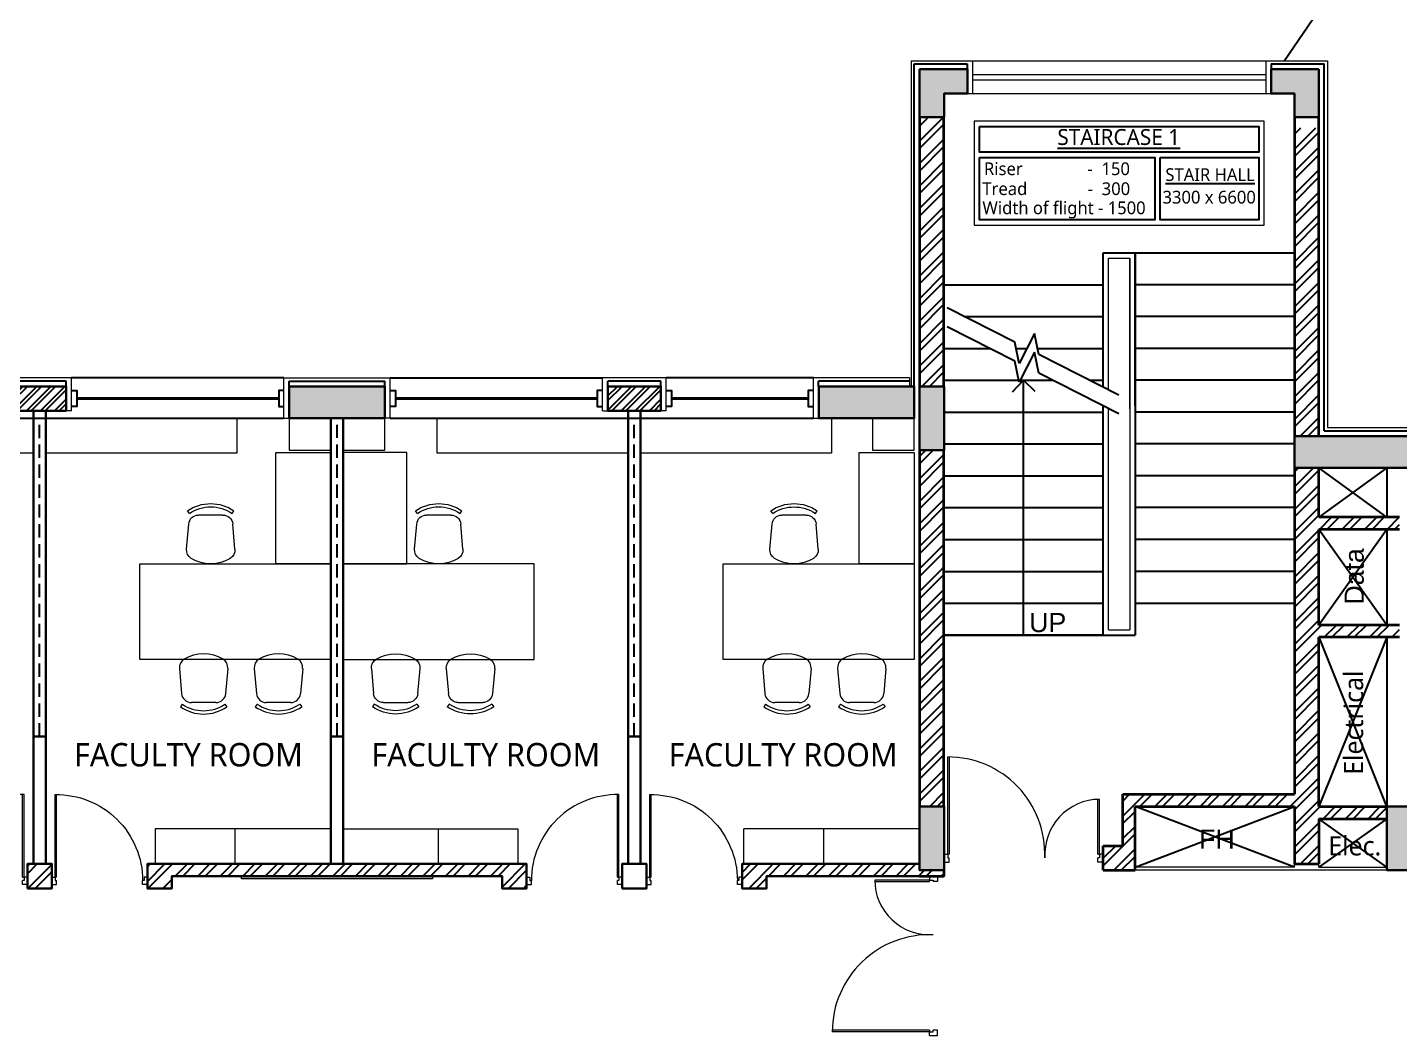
# Model space of a CAD drawing. Header units: millimetres. Extents: x 897770 to 1185420, y -692043 to -233237.
# Drawn here: x 919102 to 932023, y -658221 to -648726 of the extents above; entities that cross this region are included whole.
import ezdxf

# ---------------------------------------------------------------- set-up
doc = ezdxf.new("R2010")
doc.units = ezdxf.units.MM
doc.header["$MEASUREMENT"] = 0
doc.linetypes.add('HIDDEN', pattern=[0.375, 0.25, -0.125])
doc.layers.get('Defpoints').update_dxf_attribs({"color": 6})
for name, color, linetype in [('A-Anno Tags', 6, 'Continuous'), ('A-Elevation', 4, 'Continuous'), ('A-Steps', 3, 'Continuous'), ('A-Wall Patt', 8, 'Continuous'), ('A-Window', 4, 'Continuous'), ('S-Conc Patt', 9, 'Continuous')]:
    doc.layers.add(name, color=color, linetype=linetype)
for name, color, linetype, lineweight in [('A-Detail Lines', 8, 'Continuous', 25), ('A-Door', 4, 'Continuous', 9), ('A-Wall Sec', 1, 'Continuous', 30), ('A-WIN', 5, 'Continuous', 25), ('ele l', 6, 'Continuous', 15), ('elevation', 4, 'Continuous', 13), ('Fire pipe', 80, 'Continuous', 15), ('frntr', 32, 'Continuous', 13), ('I-Furniture', 34, 'Continuous', 13), ('S-Concrete', 40, 'Continuous', 30), ('ST CLADDING PLAN', 6, 'Continuous', 9), ('text', 7, 'Continuous', 5)]:
    doc.layers.add(name, color=color, linetype=linetype, lineweight=lineweight)
doc.styles.get("Standard").update_dxf_attribs({"font": 'trebuc.ttf'})
pattern_1 = [(45, (1e-07, -149225.38), (-106.066017, 106.066017), []), (45, (70.71, -149225.38), (-106.066017, 106.066017), [])]
pattern_2 = [(45, (1e-07, -8072.94), (-106.066017, 106.066017), []), (45, (70.71, -8072.94), (-106.066017, 106.066017), [])]

# ---------------------------------------------------------------- blocks, each defined once
blk = doc.blocks.new('Big Door Garbage')
at = {"layer": 'A-Detail Lines', "lineweight": 18}
for centre, radius, start, end in [((-12515, 128703), 515, 270, 3.8969), ((-11085, 128703), 915, 177.8078, 270)]:
    blk.add_arc(centre, radius, start, end, dxfattribs=at)
at = {"layer": 'ele l', "lineweight": 18}
for p, q in [((-12550, 128778), (-12500, 128778)), ((-12550, 128703), (-12550, 128778)), ((-12550, 128703), (-12515, 128703)), ((-12515, 128738), (-12500, 128738)), ((-12515, 128703), (-12515, 128738)), ((-12515, 128703), (-12515, 128188)), ((-12499, 128703), (-12515, 128703)), ((-12500, 128778), (-12500, 128738)), ((-12499, 128703), (-12499, 128188)), ((-11101, 128703), (-11101, 127788)), ((-11101, 128703), (-11085, 128703)), ((-11100, 128778), (-11100, 128738)), ((-11050, 128778), (-11100, 128778)), ((-11085, 128738), (-11100, 128738)), ((-11085, 128703), (-11085, 128738)), ((-11050, 128703), (-11085, 128703)), ((-11085, 128703), (-11085, 127788)), ((-11050, 128703), (-11050, 128778))]:
    blk.add_line(p, q, dxfattribs=at)
blk = doc.blocks.new('WEREWGFWERG')
at = {"layer": 'A-Wall Patt'}
h = blk.add_hatch(dxfattribs=at)
h.set_pattern_fill('ANSI32', color=256, scale=250, style=0)
h.set_pattern_definition([(45, (11200, 500), (-66.291261, 66.291261), []), (45, (11244.19, 500), (-66.291261, 66.291261), [])])
h.paths.add_polyline_path([(924568, -353681), (924568, -353911), (925068, -353911), (925068, -353681)])
at = {"layer": 'A-Detail Lines'}
for p, q in [((925068, -353631, 0), (924568, -353631, 0)), ((924568, -353681, 0), (924568, -353631, 0)), ((925068, -353681, 0), (925068, -353631, 0))]:
    blk.add_line(p, q, dxfattribs=at)
at = {"layer": 'A-Wall Sec', "elevation": 0}
blk.add_lwpolyline([(924568, -353911), (924568, -353681), (925068, -353681), (925068, -353911)], close=True, dxfattribs=at)
blk.add_lwpolyline([(924568, -353911), (924568, -353681), (925068, -353681), (925068, -353911)], close=True, dxfattribs=at)
at = {"layer": 'A-WIN', "color": 2, "lineweight": 40}
blk.add_line((926453, -353796, 0), (925168, -353796, 0), dxfattribs=at)
at = {"layer": 'A-WIN', "color": 2, "lineweight": 40, "elevation": 0}
blk.add_lwpolyline([(922568, -353796), (924468, -353796)], dxfattribs=at)
blk.add_lwpolyline([(922568, -353796), (924468, -353796)], dxfattribs=at)
at = {"layer": 'A-Window'}
for p, q in [((926503, -353601, 0), (925118, -353601, 0)), ((922518, -353981, 0), (926503, -353981, 0))]:
    blk.add_line(p, q, dxfattribs=at)
at = {"layer": 'A-Window', "elevation": 0}
for points in [[(922518, -353601), (924518, -353601)], [(922518, -353721), (922568, -353721), (922568, -353871), (922518, -353871)], [(924518, -353721), (924468, -353721), (924468, -353871), (924518, -353871)], [(925118, -353721), (925168, -353721), (925168, -353871), (925118, -353871)], [(926503, -353721), (926453, -353721), (926453, -353871), (926503, -353871)]]:
    blk.add_lwpolyline(points, dxfattribs=at)
at = {"layer": 'ST CLADDING PLAN'}
for p, q in [((922518, -353981), (922518, -353601)), ((924518, -353911, 0), (924518, -353601, 0)), ((925118, -353601, 0), (924518, -353601, 0)), ((925118, -353911, 0), (925118, -353601, 0)), ((926503, -353981, 0), (926503, -353601, 0)), ((922518, -353981, 0), (922468, -353981)), ((924518, -353911, 0), (924568, -353911, 0)), ((925118, -353911, 0), (925068, -353911, 0)), ((926503, -353981, 0), (926553, -353981, 0))]:
    blk.add_line(p, q, dxfattribs=at)
blk = doc.blocks.new('ERGEWGRWR')
at = {"layer": 'A-Wall Patt'}
h = blk.add_hatch(dxfattribs=at)
h.set_pattern_fill('ANSI32', color=256, scale=250, style=0)
h.set_pattern_definition([(45, (5600, 500), (-66.291261, 66.291261), []), (45, (5644.19, 500), (-66.291261, 66.291261), [])])
h.paths.add_polyline_path([(918968, -353681), (918968, -353911), (919468, -353911), (919468, -353681)])
at = {"layer": 'A-Detail Lines'}
for p, q in [((919468, -353631, 0), (918968, -353631, 0)), ((918968, -353681, 0), (918968, -353631, 0)), ((919468, -353681, 0), (919468, -353631, 0))]:
    blk.add_line(p, q, dxfattribs=at)
at = {"layer": 'A-Wall Sec', "elevation": 0}
blk.add_lwpolyline([(918968, -353911), (918968, -353681), (919468, -353681), (919468, -353911)], close=True, dxfattribs=at)
blk.add_lwpolyline([(918968, -353911), (918968, -353681), (919468, -353681), (919468, -353911)], close=True, dxfattribs=at)
at = {"layer": 'A-WIN', "color": 2, "lineweight": 40}
blk.add_line((921468, -353796), (919568, -353796, 0), dxfattribs=at)
at = {"layer": 'A-WIN', "color": 2, "lineweight": 40, "elevation": 0}
blk.add_lwpolyline([(916968, -353796), (918868, -353796)], dxfattribs=at)
blk.add_lwpolyline([(916968, -353796), (918868, -353796)], dxfattribs=at)
at = {"layer": 'A-Window'}
for p, q in [((921518, -353601, 0), (919518, -353601, 0)), ((916918, -353981, 0), (921518, -353981))]:
    blk.add_line(p, q, dxfattribs=at)
at = {"layer": 'A-Window', "elevation": 0}
for points in [[(916918, -353601), (918918, -353601)], [(916918, -353721), (916968, -353721), (916968, -353871), (916918, -353871)], [(918918, -353721), (918868, -353721), (918868, -353871), (918918, -353871)], [(919518, -353721), (919568, -353721), (919568, -353871), (919518, -353871)], [(921518, -353721), (921468, -353721), (921468, -353871), (921518, -353871)]]:
    blk.add_lwpolyline(points, dxfattribs=at)
at = {"layer": 'ST CLADDING PLAN'}
for p, q in [((916918, -353981), (916918, -353601)), ((918918, -353911, 0), (918918, -353601, 0)), ((919518, -353601, 0), (918918, -353601, 0)), ((919518, -353911, 0), (919518, -353601, 0)), ((921518, -353981, 0), (921518, -353601, 0)), ((916918, -353981, 0), (916868, -353981)), ((918918, -353911, 0), (918968, -353911, 0)), ((919518, -353911, 0), (919468, -353911, 0)), ((921518, -353981), (921568, -353981))]:
    blk.add_line(p, q, dxfattribs=at)
blk = doc.blocks.new('block lft')
at = {"layer": 'S-Conc Patt'}
for points in [[(821415, -274526), (821415, -274226), (820515, -274226), (820515, -274526)], [(826400, -274526), (826400, -274226), (825500, -274226), (825500, -274526)]]:
    blk.add_hatch(color=256, dxfattribs=at).paths.add_polyline_path(points)
at = {"layer": 'S-Concrete'}
blk.add_lwpolyline([(820515, -274226), (820515, -274526), (821415, -274526), (821415, -274226)], close=True, dxfattribs=at)
at = {"layer": 'S-Concrete', "elevation": 0}
blk.add_lwpolyline([(825500, -274226), (825500, -274526), (826400, -274526), (826400, -274226)], close=True, dxfattribs=at)
blk = doc.blocks.new('t4ww4tw3')
at = {"layer": 'S-Conc Patt'}
for points in [[(777503, -499894), (777953, -499894), (777953, -500124), (777733, -500124), (777733, -500344), (777503, -500344)], [(781263, -499894), (780813, -499894), (780813, -500124), (781033, -500124), (781033, -500344), (781263, -500344)], [(777503, -503481), (777733, -503481), (777733, -502881), (777503, -502881)], [(782133, -503649), (782133, -503349), (781033, -503349), (781033, -503649)], [(777503, -507439), (777733, -507439), (777733, -506839), (777503, -506839)], [(781903, -507439), (782133, -507439), (782133, -506839), (781903, -506839)]]:
    blk.add_hatch(color=256, dxfattribs=at).paths.add_polyline_path(points)
at = {"layer": 'S-Concrete'}
for points in [[(777503, -499894), (777953, -499894), (777953, -500124), (777733, -500124), (777733, -500344), (777503, -500344)], [(781263, -499894), (780813, -499894), (780813, -500124), (781033, -500124), (781033, -500344), (781263, -500344)], [(782133, -503649), (782133, -503349), (781033, -503349), (781033, -503649)], [(777733, -506839), (777503, -506839), (777503, -507439), (777733, -507439)], [(782133, -506839), (781903, -506839), (781903, -507439), (782133, -507439)]]:
    blk.add_lwpolyline(points, close=True, dxfattribs=at)
at = {"layer": 'S-Concrete', "elevation": 0}
blk.add_lwpolyline([(777733, -502881), (777503, -502881), (777503, -503481), (777733, -503481)], close=True, dxfattribs=at)
at = {"color": 6}
blk.add_blockref('block lft', (-48947, -228655), dxfattribs=at)
blk = doc.blocks.new('ABL_Door_S - 1000 x 2100-11-3 Second Floor Lvl')
at = {"layer": 'A-Door'}
blk.add_arc((-450, -2.5), 900, 269.04503, 0, dxfattribs=at)
at = {"layer": 'ele l'}
for p, q in [((-500, 37.5), (-450, 37.5)), ((-500, -37.5), (-500, 37.5)), ((-450, 37.5), (-450, -2.5)), ((450, 37.5), (450, -2.5)), ((500, 37.5), (450, 37.5)), ((500, -37.5), (500, 37.5)), ((-500, -37.5), (-465, -37.5)), ((-465, -2.5), (-450, -2.5)), ((-465, -37.5), (-465, -2.5)), ((-465, -37.5), (-465, -902.4)), ((-450, -37.5), (-465, -37.5)), ((-450, -37.5), (-450, -902.5)), ((465, -2.5), (450, -2.5)), ((465, -37.5), (465, -2.5)), ((500, -37.5), (465, -37.5))]:
    blk.add_line(p, q, dxfattribs=at)
blk = doc.blocks.new('chair1')
at = {"layer": 'frntr'}
for p, q in [((-320, 228), (-84, 207)), ((16, 201), (42, 219)), ((1, 115), (1, -115)), ((-320, -228), (-84, -207)), ((16, -201), (42, -219))]:
    blk.add_line(p, q, dxfattribs=at)
for centre, radius, start, end in [((-108, 0), 351, 148.407, 211.593), ((-328, 135), 92.9, 85.0303, 148.407), ((-92, 115), 92.9, 0, 85.0303), ((-278, 0), 356, 325.6197, 34.3803), ((-278, 0), 387, 325.6197, 34.3803), ((-92, -115), 92.9, 274.9697, 0), ((-328, -135), 92.9, 211.593, 274.9697)]:
    blk.add_arc(centre, radius, start, end, dxfattribs=at)
blk = doc.blocks.new('A$C036A7D3A')
at = {"layer": 'I-Furniture'}
blk.add_hatch(color=160, dxfattribs=at).paths.add_polyline_path([(-18, -1754), (-18, 46), (7, 46), (7, -1754)])
at = {"layer": 'I-Furniture', "elevation": 0}
blk.add_lwpolyline([(-18, -1754), (-18, 46), (7, 46), (7, -1754)], close=True, dxfattribs=at)

msp = doc.modelspace()

# ---------------------------------------------------------------- hatches: boundary and pattern name
at = {"layer": 'A-Wall Patt'}
h = msp.add_hatch(dxfattribs=at)
h.set_pattern_fill('ANSI32', color=256, scale=400, style=0)
h.set_pattern_definition(pattern_1)
h.paths.add_polyline_path([(927502.5, -652106.5), (927732.5, -652106.5), (927732.5, -649580.7), (927502.5, -649580.7)])
h = msp.add_hatch(dxfattribs=at)
h.set_pattern_fill('ANSI32', color=256, scale=400, style=0)
h.set_pattern_definition(pattern_1)
h.paths.add_polyline_path([(931902.5, -656063.9), (931262.5, -656063.9), (931262.5, -656178.9), (931902.5, -656178.9)])
h.paths.add_polyline_path([(929302.5, -656438.9), (929232.5, -656438.9), (929232.5, -656663.9), (929302.5, -656663.9)])
h.paths.add_polyline_path([(929302.5, -656433.9), (929232.5, -656433.9), (929232.5, -656438.9), (929302.5, -656438.9)])
h.paths.add_polyline_path([(929417.5, -656438.9), (929302.5, -656438.9), (929302.5, -656663.9), (929417.5, -656663.9)])
h.paths.add_polyline_path([(929417.5, -656433.9), (929302.5, -656433.9), (929302.5, -656438.9), (929417.5, -656438.9)], flags=17)
h.paths.add_polyline_path([(932017.5, -653339.7), (931262.5, -653339.7), (931262.5, -653454.7), (932017.5, -653454.7)])
h.paths.add_polyline_path([(929532.5, -656438.9), (929417.5, -656438.9), (929417.5, -656663.9), (929532.5, -656663.9)])
h.paths.add_polyline_path([(932017.5, -654354.7), (931262.5, -654354.7), (931262.5, -654469.7), (932017.5, -654469.7)])
h.paths.add_polyline_path([(931147.5, -649671.4), (931032.5, -649671.4), (931032.5, -652221.4), (931147.5, -652221.4)])
h.paths.add_polyline_path([(931262.5, -649671.4), (931147.5, -649671.4), (931147.5, -652221.4), (931262.5, -652221.4)])
h.paths.add_polyline_path([(931147.5, -652221.4), (931032.5, -652221.4), (931032.5, -652574.3), (931147.5, -652574.3)])
h.paths.add_polyline_path([(931262.5, -652221.4), (931147.5, -652221.4), (931147.5, -652574.3), (931262.5, -652574.3)])
h.paths.add_polyline_path([(929417.5, -655948.9), (929417.5, -656438.9), (929532.5, -656438.9), (929532.5, -656063.9), (931032.5, -656063.9), (931032.5, -656438.9), (931147.5, -656438.9), (931147.5, -652874.3), (931032.5, -652874.3), (931032.5, -655948.9)])
h.paths.add_polyline_path([(931262.5, -656438.9), (931262.5, -652874.3), (931147.5, -652874.3), (931147.5, -656438.9)])
h.paths.add_polyline_path([(931032.5, -656603.8), (931147.5, -656603.8), (931147.5, -656438.9), (931032.5, -656438.9)])
h.paths.add_polyline_path([(931147.5, -656663.8), (931032.5, -656663.8), (931032.5, -656663.9), (931147.5, -656663.9)])
h.paths.add_polyline_path([(931262.5, -656663.8), (931147.5, -656663.8), (931147.5, -656663.9), (931262.5, -656663.9)])
h.paths.add_polyline_path([(931147.5, -656603.8), (931262.5, -656603.8), (931262.5, -656633.8), (931262.5, -656633.8), (931262.5, -656438.9), (931147.5, -656438.9)])
h.paths.add_polyline_path([(932022.5, -654469.6), (932022.5, -654354.7), (932017.5, -654354.7), (932017.5, -654469.7), (932052.5, -654469.7), (932052.5, -654469.6)])
h.paths.add_polyline_path([(932022.5, -653454.6), (932022.5, -653339.7), (932017.5, -653339.7), (932017.5, -653454.7), (932052.5, -653454.7), (932052.5, -653454.6)])
h = msp.add_hatch(dxfattribs=at)
h.set_pattern_fill('ANSI32', color=256, scale=400, style=0)
h.set_pattern_definition(pattern_1)
h.paths.add_polyline_path([(927732.5, -652706.4), (927502.5, -652706.4), (927502.5, -656063.2), (927732.5, -656063.9)])
h = msp.add_hatch(dxfattribs=at)
h.set_pattern_fill('ANSI32', color=256, scale=400, style=0)
h.set_pattern_definition(pattern_2)
h.paths.add_polyline_path([(919332.2, -656605.4), (919102.2, -656605.4), (919102.2, -656835.3), (919332.2, -656835.3)])
h = msp.add_hatch(dxfattribs=at)
h.set_pattern_fill('ANSI32', color=256, scale=400, style=0)
h.set_pattern_definition(pattern_2)
h.paths.add_polyline_path([(920232.2, -656835.3), (920232.2, -656605.4), (923802.2, -656605.3), (923802.2, -656835.3), (923572.2, -656835.3), (923572.2, -656720.3), (920462.2, -656720.3), (920462.2, -656835.3)])
h = msp.add_hatch(dxfattribs=at)
h.set_pattern_fill('ANSI32', color=256, scale=400, style=0)
h.set_pattern_definition(pattern_2)
h.paths.add_polyline_path([(925831.9, -656835.3), (925831.9, -656605.3), (927502.5, -656605.2), (927502.5, -656663.9), (927732.5, -656663.9), (927732.5, -656720.3), (926061.9, -656720.3), (926061.9, -656835.3)])

# ---------------------------------------------------------------- linework, layer by layer
at = {"layer": 'A-Anno Tags'}
for p in [(928378, -652156.5), (928482.5, -654449), (928590.1, -652153.5)]:
    msp.add_line(p, (928482.5, -652049), dxfattribs=at)
at = {"layer": 'A-Detail Lines', "ltscale": 3}
for p, q in [((931902.5, -653339.6), (931262.5, -652874.1)), ((931902.5, -652874.1), (931262.5, -653339.6, 0)), ((931902.5, -654354.6), (931262.5, -653454.6, 0)), ((931902.5, -653454.6), (931262.5, -654354.6, 0)), ((931902.5, -654469.6), (931262.5, -656063.8, 0)), ((931902.5, -656063.8), (931264.1, -654469.6, 0)), ((931032.5, -656633.8, 0), (929532.5, -656063.8, 0)), ((929532.5, -656633.8, 0), (931032.5, -656063.8, 0)), ((931902.5, -656633.8, 0), (931262.5, -656178.8, 0)), ((931902.5, -656178.8, 0), (931262.5, -656633.8, 0))]:
    msp.add_line(p, q, dxfattribs=at)
at = {"layer": 'A-Detail Lines'}
msp.add_lwpolyline([(927502.5, -665836.4), (927502.5, -675743.2), (937657.3, -675743.2), (961033.1, -679445.6), (960481, -681506.2), (959536.3, -685031.8), (966453.3, -686885.2), (975755.9, -652167.4), (967501.3, -650568.6), (966700.7, -653556.7), (959358, -649896.1), (960329.2, -648509), (938403.2, -638104.9), (930940.1, -649038.9)], dxfattribs=at)
at = {"layer": 'A-Elevation'}
for p, q in [((929532.5, -650849), (931032.5, -650849)), ((927732.5, -651149), (929232.5, -651149)), ((931032.5, -651149), (929532.5, -651149)), ((927921.1, -651449), (929232.5, -651449)), ((931032.5, -651449), (929532.5, -651449)), ((927732.5, -651749), (928164.7, -651749)), ((928410.3, -651749), (928511.6, -651749)), ((928612.9, -651749), (929232.5, -651749)), ((931032.5, -651749), (929532.5, -651749)), ((927732.5, -652049), (928755.3, -652049)), ((929102.2, -652049), (929232.5, -652049)), ((931032.5, -652049), (929532.5, -652049)), ((927732.5, -652349), (929232.5, -652349)), ((931032.5, -652349), (929532.5, -652349)), ((927732.5, -652649), (929232.5, -652649)), ((931032.5, -652649), (929532.5, -652649)), ((927732.5, -652949), (929232.5, -652949)), ((931032.5, -652949), (929532.5, -652949)), ((931902.5, -652874.1), (931902.5, -653339.6)), ((927732.5, -653249), (929232.5, -653249)), ((931032.5, -653249), (929532.5, -653249)), ((931902.5, -653454.6), (931902.5, -654354.6)), ((927732.5, -653549), (929232.5, -653549)), ((931032.5, -653549), (929532.5, -653549)), ((927732.5, -653849), (929232.5, -653849)), ((931032.5, -653849), (929532.5, -653849)), ((927732.5, -654149), (929232.5, -654149)), ((929532.5, -654149), (931032.5, -654149)), ((929232.5, -654449), (927732.5, -654449)), ((927732.5, -654449), (929232.5, -654449)), ((931902.5, -654469.6), (931902.5, -656063.8))]:
    msp.add_line(p, q, dxfattribs=at)
at = {"layer": 'A-Steps'}
for p, q in [((929232.5, -652115.2), (929232.5, -650849)), ((929232.5, -650849), (929532.5, -650849)), ((929532.5, -650849), (929532.5, -654449)), ((929532.5, -652291.4), (929532.5, -650849)), ((928398.4, -651691.4), (927761.6, -651368)), ((928398.4, -651867.6), (927761.6, -651544.2)), ((928439.7, -651890.5), (928398.4, -651691.4)), ((928583.5, -651607.4), (928439.7, -651890.5)), ((928624.8, -651806.5), (928583.5, -651607.4)), ((928583.5, -651783.6), (928439.7, -652066.7)), ((928624.8, -651982.7), (928583.5, -651783.6)), ((929380.4, -652190.3), (928624.8, -651806.5)), ((928439.7, -652066.7), (928398.4, -651867.6)), ((929380.4, -652366.5), (928624.8, -651982.7)), ((929232.5, -654449), (929232.5, -652291.4)), ((929232.5, -654449), (929532.5, -654449))]:
    msp.add_line(p, q, dxfattribs=at)
at = {"layer": 'A-Wall Patt'}
for p, q in [((927452.6, -652106.4), (927452.6, -649068.9, 0)), ((927452.6, -649068.9, 0), (927952.5, -649068.9, 0)), ((927452.6, -652106.4), (927452.6, -649068.9, 0)), ((927452.6, -649068.9, 0), (927952.5, -649068.9, 0)), ((927952.5, -649068.9), (927952.5, -649118.9)), ((927952.5, -649068.9), (927952.5, -649118.9)), ((930812.5, -649068.9), (931312.5, -649068.9, 0)), ((930812.5, -649068.9), (930812.5, -649118.9)), ((930812.5, -649068.9), (930812.5, -649118.9)), ((931312.5, -652106.4), (931312.5, -649068.9, 0)), ((931312.5, -652524.1, 0), (931312.5, -649068.9, 0)), ((921567.5, -652056.4, 0), (922467.5, -652056.4, 0)), ((921567.5, -652106.4, 0), (921567.5, -652056.4, 0)), ((922467.5, -652106.4, 0), (922467.5, -652056.4, 0)), ((927409.4, -652056.4, 0), (926552.6, -652056.4, 0)), ((926552.6, -652106.5, 0), (926552.6, -652056.4, 0)), ((931312.5, -652524.1, 0), (934991.5, -652524.1, 0))]:
    msp.add_line(p, q, dxfattribs=at)
for points in [[(928067.5, -649659), (930697.5, -649659), (930697.5, -649901.3), (928067.5, -649901.3)], [(928067.5, -649951.3), (929717.5, -649951.3), (929717.5, -650539), (928067.5, -650539)], [(929767.5, -649951.3), (930697.5, -649951.3), (930697.5, -650539), (929767.5, -650539)]]:
    msp.add_lwpolyline(points, close=True, dxfattribs=at)
at = {"layer": 'A-Wall Sec', "lineweight": 35}
for p, q in [((927502.5, -649568.9), (927502.5, -652106.5, 0)), ((927732.5, -652106.4), (927732.5, -649568.9)), ((931032.5, -649568.9), (931032.5, -652574.3)), ((931032.5, -649568.9), (931032.5, -652574.3)), ((931262.5, -652574.3), (931262.5, -649568.9)), ((931262.5, -652574.3), (931262.5, -649568.9)), ((927502.6, -652706.4, 0), (927502.5, -656063.9, 0)), ((927732.5, -656063.9, 0), (927732.5, -652706.4)), ((931032.5, -652874.3), (931032.5, -655760.7)), ((931032.5, -652874.3), (931032.5, -655948.9)), ((931262.5, -653339.7), (931262.5, -652874.3)), ((931262.5, -653339.7), (931262.5, -652886.9)), ((932022.5, -653339.7), (931262.5, -653339.7)), ((932022.5, -653454.6, 0), (931262.5, -653454.7)), ((931262.5, -654354.7), (931262.5, -653454.7)), ((932022.5, -654354.7), (931262.5, -654354.7)), ((932022.5, -654469.6, 0), (931262.5, -654469.7)), ((931262.5, -656063.9), (931262.5, -654469.7)), ((929417.5, -655948.9), (931032.5, -655948.9)), ((929417.5, -656433.9), (929417.5, -655948.9)), ((929532.5, -656063.9), (931032.5, -656063.9)), ((929532.5, -656663.9), (929532.5, -656063.9)), ((931032.5, -656063.9), (931032.5, -656603.8)), ((931262.5, -656063.9, 0), (931902.5, -656063.9, 0)), ((931262.5, -656178.9, 0), (931902.5, -656178.9, 0)), ((931262.5, -656178.9), (931262.5, -656603.8, 0)), ((929232.5, -656663.9), (929232.5, -656433.9)), ((929232.5, -656433.9), (929417.5, -656433.9)), ((931032.5, -656603.8, 0), (931262.5, -656603.8, 0)), ((927502.5, -656721.4, 0), (927732.5, -656721.4, 0)), ((927732.5, -656663.9), (927732.5, -656721.4, 0)), ((929232.5, -656663.9), (929532.5, -656663.9))]:
    msp.add_line(p, q, dxfattribs=at)
at = {"layer": 'A-Wall Sec'}
for p, q in [((919159.7, -656605.4, 0), (919160.1, -652336.4, 0)), ((919274.7, -656605.4, 0), (919275, -652336.5, 0)), ((924760.1, -652336.4, 0), (924759.7, -656605.4, 0)), ((924875, -652336.5, 0), (924874.7, -656605.4, 0)), ((921960.1, -652406.5, 0), (921960.1, -656605.3, 0)), ((922075, -652406.5, 0), (922075, -656605.3, 0)), ((919159.7, -655405.4, 0), (919274.7, -655405.4, 0)), ((921960.1, -655405.3, 0), (922075.1, -655405.3, 0)), ((924759.8, -655405.4, 0), (924874.8, -655405.4, 0)), ((920232.2, -656720.3, 0), (920232.2, -656720.3, 0))]:
    msp.add_line(p, q, dxfattribs=at)
at = {"layer": 'A-Wall Sec', "elevation": 0}
for points in [[(919102.2, -656835.3), (919332.2, -656835.3), (919332.2, -656605.4), (919102.2, -656605.4)], [(924701.9, -656835.3), (924931.9, -656835.3), (924931.9, -656605.4), (924701.9, -656605.4)]]:
    msp.add_lwpolyline(points, close=True, dxfattribs=at)
for points in [[(920232.2, -656605.3), (920232.2, -656835.3), (920462.2, -656835.3), (920462.2, -656720.3)], [(920232.2, -656605.3), (923802.2, -656605.3), (923802.2, -656835.3), (923572.2, -656835.3), (923572.2, -656720.3), (920462.2, -656720.3)], [(925831.9, -656605.3), (925831.9, -656835.3), (926061.9, -656835.3), (926061.9, -656720.3)], [(925831.9, -656605.3), (927502.5, -656605.3)], [(927732.5, -656663.9), (927732.5, -656720.3), (926061.9, -656720.3)]]:
    msp.add_lwpolyline(points, dxfattribs=at)
at = {"layer": 'A-Window', "linetype": 'HIDDEN', "ltscale": 500}
for p, q in [((919217.2, -655405.4, 0), (919217.2, -652406.5, 0)), ((922017.2, -655405.3, 0), (922017.2, -652406.5, 0)), ((924816.9, -655405.4, 0), (924816.9, -652407.1, 0))]:
    msp.add_line(p, q, dxfattribs=at)
at = {"layer": 'Defpoints', "elevation": 0}
for points in [[(920232.2, -656835.3), (920232.2, -656605.4), (923802.2, -656605.3), (923802.2, -656835.3), (923572.2, -656835.3), (923572.2, -656720.3), (920462.2, -656720.3), (920462.2, -656835.3), (920232.2, -656835.3)], [(925831.9, -656835.3), (925831.9, -656605.3), (927502.5, -656605.2), (927502.5, -656663.9), (927732.5, -656663.9), (927732.5, -656720.3), (926061.9, -656720.3), (926061.9, -656835.3), (925831.9, -656835.3)]]:
    msp.add_lwpolyline(points, dxfattribs=at)
at = {"layer": 'ele l'}
for p, q in [((928002.5, -649168.9), (930762.5, -649168.9)), ((928002.5, -649218.9), (930762.5, -649218.9)), ((929282.5, -652140.6), (929282.5, -650899)), ((929282.5, -650899), (929482.5, -650899)), ((929482.5, -650899), (929482.5, -654399)), ((929482.5, -652316.8), (929482.5, -650899)), ((929282.5, -654399), (929282.5, -652316.8)), ((929282.5, -654399), (929482.5, -654399)), ((931032.5, -656633.8, 0), (931032.5, -656603.8, 0)), ((931262.5, -656633.8, 0), (931262.5, -656603.8, 0)), ((931032.5, -656633.8, 0), (929532.5, -656633.8, 0)), ((931902.5, -656663.8, 0), (929532.5, -656663.8, 0)), ((931262.5, -656633.8, 0), (931902.5, -656633.8, 0))]:
    msp.add_line(p, q, dxfattribs=at)
msp.add_lwpolyline([(928017.5, -650589), (930747.5, -650589), (930747.5, -649609), (928017.5, -649609)], close=True, dxfattribs=at)
at = {"layer": 'elevation', "ltscale": 5}
for p, q in [((928002.5, -649038.9), (930762.5, -649038.9)), ((928002.5, -649349), (930762.5, -649349))]:
    msp.add_line(p, q, dxfattribs=at)
at = {"layer": 'Fire pipe', "elevation": 0}
for points in [[(921567.5, -652406.4), (921567.5, -652706.4), (921960.1, -652706.4), (921960.1, -652406.5), (921567.5, -652406.5)], [(921567.6, -652406.5), (921567.6, -652706.4), (921960.1, -652706.4), (921960.1, -652406.5), (921567.6, -652406.5)], [(922075, -652406.4), (922075, -652706.4), (922467.5, -652706.4), (922467.5, -652406.5), (922075, -652406.5)], [(922075.1, -652406.5), (922075.1, -652706.4), (922467.6, -652706.4), (922467.6, -652406.5), (922075.1, -652406.5)], [(927060.1, -652406.5), (927060.1, -652706.5), (927452.6, -652706.5), (927452.6, -652406.5), (927060.1, -652406.5)], [(927060.2, -652406.5), (927060.2, -652706.5), (927452.7, -652706.5), (927452.7, -652406.5), (927060.2, -652406.5)]]:
    msp.add_lwpolyline(points, dxfattribs=at)
at = {"layer": 'frntr', "elevation": 0}
for points in [[(917360.6, -652406.6), (919160.1, -652406.6), (919160.1, -652736.6), (917360.6, -652736.6)], [(919275.1, -652406.5), (921074.7, -652406.5), (921074.7, -652736.5), (919275.1, -652736.5)], [(922960.6, -652406.6), (924760.1, -652406.6), (924760.1, -652736.6), (922960.6, -652736.6)], [(924875.1, -652406.6), (926674.7, -652406.5), (926674.7, -652736.5), (924875.1, -652736.6)], [(921960.1, -652728.5), (921960.1, -653778.5), (921440.1, -653778.5), (921440.1, -652728.5)], [(922075.7, -652728.5), (922075.7, -653778.5), (922675.7, -653778.5), (922675.7, -652728.5)], [(927452.7, -652728.5), (927452.7, -653778.5), (926932.7, -653778.5), (926932.7, -652728.5)]]:
    msp.add_lwpolyline(points, close=True, dxfattribs=at)
at = {"layer": 'I-Furniture'}
for p, q in [((920305, -656275.3, 0), (920304.9, -656605, 0)), ((921955, -656275.3, 0), (920305, -656275.3, 0)), ((921055, -656275.3, 0), (921055, -656605.3, 0)), ((922070, -656275.6, 0), (923720.4, -656275.6, 0)), ((922970, -656275.6, 0), (922970, -656605.3, 0)), ((922970, -656275.6, 0), (922970, -656605.3, 0)), ((923720.4, -656275.6, 0), (923720.4, -656605.3, 0)), ((927497.5, -656275.6, 0), (925847.9, -656275.6, 0)), ((925847.9, -656605.3, 0), (925847.9, -656275.6, 0)), ((926597.5, -656275.6, 0), (926597.5, -656605.3, 0))]:
    msp.add_line(p, q, dxfattribs=at)
at = {"layer": 'I-Furniture', "elevation": 0}
for points in [[(920160.1, -653778.6), (921960.1, -653778.5), (921960.1, -654678.5), (920160.1, -654678.6)], [(923875.1, -653778.3), (922075.1, -653778.5), (922075.2, -654678.5), (923875.2, -654678.3)], [(925652.7, -653778.6), (927452.7, -653778.5), (927452.8, -654678.5), (925652.8, -654678.6)]]:
    msp.add_lwpolyline(points, close=True, dxfattribs=at)
at = {"layer": 'ST CLADDING PLAN'}
for p, q in [((927422.5, -649038.9), (927422.5, -652106.5, 0)), ((927422.5, -649038.9), (928002.5, -649038.9)), ((927422.5, -649038.9), (927422.5, -652106.5, 0)), ((927422.5, -649038.9), (928002.5, -649038.9)), ((928002.5, -649038.9), (928002.5, -649349)), ((928002.5, -649038.9), (928002.5, -649349)), ((930762.5, -649038.9), (931342.5, -649038.9)), ((930762.5, -649038.9), (930762.5, -649349)), ((930762.5, -649038.9), (930762.5, -649349)), ((931342.5, -649038.9), (931342.5, -652106.5, 0)), ((931342.5, -649038.9), (931342.5, -652494.1, 0)), ((927952.5, -649349), (928002.5, -649349)), ((927952.5, -649349), (928002.5, -649349)), ((930762.5, -649349), (930812.5, -649349)), ((930762.5, -649349), (930812.5, -649349)), ((921517.5, -652026.4, 0), (922517.5, -652026.4, 0)), ((927409.4, -652026.4, 0), (926502.6, -652026.4, 0)), ((927409.4, -652026.4, 0), (927409.4, -652106.4)), ((931342.5, -652494.1, 0), (935021.5, -652494.1, 0))]:
    msp.add_line(p, q, dxfattribs=at)

# ---------------------------------------------------------------- block references
at = {"layer": 'A-Detail Lines'}
for p, rotation in [((916682.5, -527808.6), 180), ((798892.6, -669271.4, 0), 270)]:
    msp.add_blockref('Big Door Garbage', p, dxfattribs=dict(at, rotation=rotation))
at = {"layer": 'A-Door'}
for name in ['ERGEWGRWR', 'WEREWGFWERG']:
    msp.add_blockref(name, (0, -298425.9), dxfattribs=at)
at = {"layer": 'A-Door', "rotation": 180}
for p, xscale, yscale, zscale in [((918652.2, -656764.1, 0), 0.9000000001396982, 0.9000000001396982, 0.9000000001396982), ((919782.2, -656764.1, 0), -0.9000000000232828, 0.900000000023283, 0.9), ((924252.2, -656764.1, 0), 0.9000000001396982, 0.9000000001396982, 0.9000000001396982), ((925381.9, -656764.1, 0), -0.9000000000232828, 0.900000000023283, 0.9)]:
    msp.add_blockref('ABL_Door_S - 1000 x 2100-11-3 Second Floor Lvl', p, dxfattribs=dict(at, xscale=xscale, yscale=yscale, zscale=zscale))
at = {"layer": 'I-Furniture', "extrusion": (0, 0, -1), "zscale": -0.9999999999999998}
for p, rotation in [((-920828.1, -653319.4, 0), 89.99555458071238), ((-922975.1, -653319.6, 0), 89.9955545807124), ((-926320.8, -653319.8, 0), 89.99555458071238), ((-922569.4, -655083.6, 0), 269.9955545807124), ((-923274.1, -655083.5, 0), 269.9955545807124)]:
    msp.add_blockref('chair1', p, dxfattribs=dict(at, rotation=rotation))
at = {"layer": 'I-Furniture'}
for name, p, rotation in [('chair1', (920761.3, -655083.7, 0), 270.0044454192876), ('chair1', (921466, -655083.6, 0), 270.0044454192876), ('chair1', (926253.9, -655083.7, 0), 270.0044454192876), ('chair1', (926958.7, -655083.6, 0), 270.0044454192876), ('A$C036A7D3A', (921163.6, -656726.9, 0), 90)]:
    msp.add_blockref(name, p, dxfattribs=dict(at, rotation=rotation))
at = {"layer": 'S-Concrete', "color": 6}
msp.add_blockref('t4ww4tw3', (150000, -149225.4), dxfattribs=at)

# ---------------------------------------------------------------- texts
at = {"layer": 'A-Anno Tags'}
for s, height, p in [('%%USTAIRCASE 1', 150, (928800.3, -649832.8)), ('Riser               -  150', 120, (928109.2, -650116.8)), ('%%USTAIR HALL', 120, (929817.2, -650172.1)), ('Tread              -  300', 120, (928093.7, -650304.6)), ('3300 x 6600', 120, (929790.1, -650384.3)), ('Width of flight - 1500', 120, (928094.5, -650484.7))]:
    msp.add_text(s, height=height, dxfattribs=at).set_placement(p)
at = {"layer": 'A-Anno Tags', "char_height": 180, "attachment_point": 5, "rotation": 90, "line_spacing_factor": 0.938532}
for s, insert in [('\\fArial|b0|i0|c0|p34|;Data', (931596.7, -653896.4, 0)), ('Electrical', (931591, -655274.3, 0))]:
    msp.add_mtext(s, dxfattribs=dict(at, insert=insert))
at = {"layer": 'A-Anno Tags', "char_height": 180, "attachment_point": 5, "line_spacing_factor": 0.938532}
for s, insert in [('\\fArial|b0|i0|c0|p34|;UP', (928709.7, -654332.2)), ('{\\fArial|b0|i0|c0|p34;FH}', (930302.7, -656371.3, 0)), ('Elec.', (931600.6, -656436.2, 0))]:
    msp.add_mtext(s, dxfattribs=dict(at, insert=insert))
at = {"layer": 'text', "char_height": 220, "attachment_point": 5}
for insert in [(920618, -655577.9, 0), (923417.9, -655577.9, 0), (926217.9, -655578.5, 0)]:
    msp.add_mtext('FACULTY ROOM ', dxfattribs=dict(at, insert=insert))

doc.saveas('drawing.dxf')
